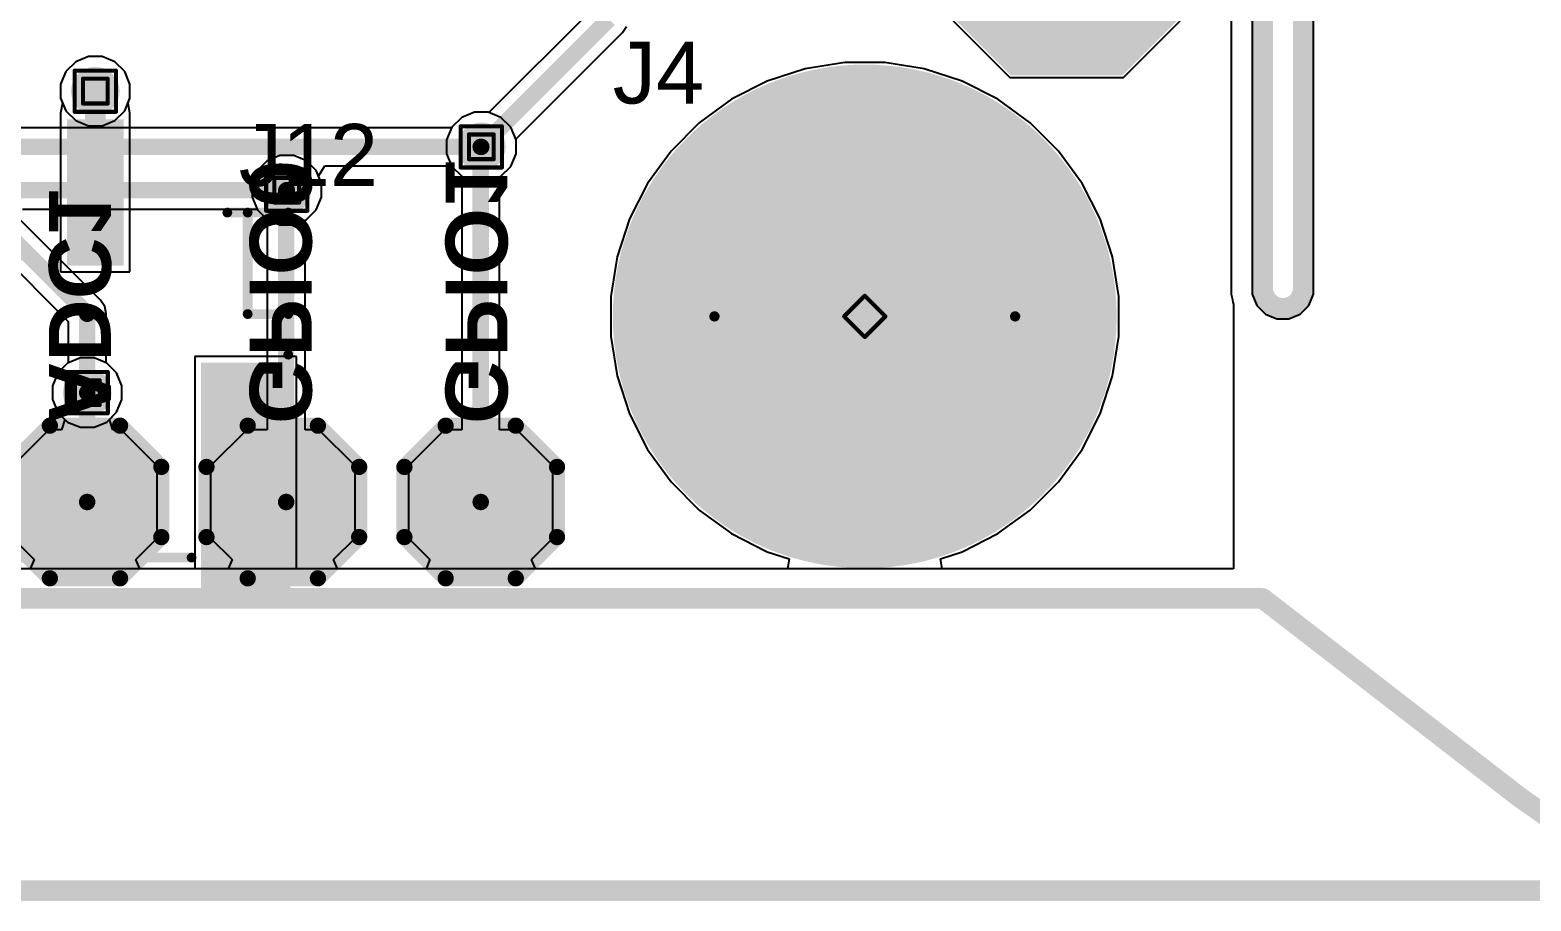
# Model space of a CAD drawing. Header units: inches. Extents: x -22 to 5433, y -13 to 5447.
# Drawn here: x 52.13 to 70.61, y -7.23 to 3.5 of the extents above; entities that cross this region are included whole.
import ezdxf

# ---------------------------------------------------------------- set-up
doc = ezdxf.new("R2010")
doc.units = ezdxf.units.IN
for name, color, linetype in [('Board_outline', 216, 'Continuous'), ('Bottom Layer', 5, 'Continuous'), ('Bottom Overlay', 54, 'Continuous'), ('Bottom Paste', 16, 'Continuous'), ('Bottom Solder', 6, 'Continuous'), ('Drill Drawing', 1, 'Continuous'), ('Ground', 16, 'Continuous'), ('Multi-Layer', 9, 'Continuous'), ('Pad Holes', 156, 'Continuous'), ('Power', 76, 'Continuous'), ('Top Layer', 1, 'Continuous'), ('Top Overlay', 2, 'Continuous'), ('Top Paste', 8, 'Continuous'), ('Top Solder', 216, 'Continuous'), ('Via Holes', 16, 'Continuous')]:
    doc.layers.add(name, color=color, linetype=linetype)
doc.styles.add('Arial', font='', dxfattribs={"height": 0.2})
doc.styles.add('Arial_Bold', font='', dxfattribs={"height": 0.2})
doc.styles.get('Arial').set_extended_font_data('Arial')
doc.styles.get('Arial_Bold').set_extended_font_data('Arial', bold=True)

msp = doc.modelspace()

# ---------------------------------------------------------------- hatches: boundary and pattern name
at = {"layer": 'Bottom Layer'}
for points in [[(64.262, 3.039), (65.532, 3.039), (66.167, 3.674), (66.167, 4.944), (65.532, 5.579), (64.262, 5.579), (63.627, 4.944), (63.627, 3.674)], [(53.573, -2.698), (53.573, -1.936), (53.192, -1.555), (52.43, -1.555), (52.049, -1.936), (52.049, -2.698), (52.43, -3.079), (53.192, -3.079)], [(54.485, -1.936), (54.485, -2.698), (54.866, -3.079), (55.628, -3.079), (56.009, -2.698), (56.009, -1.936), (55.628, -1.555), (54.866, -1.555)], [(58.064, -1.555), (57.302, -1.555), (56.921, -1.936), (56.921, -2.698), (57.302, -3.079), (58.064, -3.079), (58.445, -2.698), (58.445, -1.936)]]:
    msp.add_hatch(color=5, dxfattribs=at).paths.add_polyline_path(points)
h = msp.add_hatch(color=5, dxfattribs=at)
edge = h.paths.add_edge_path()
edge.add_arc((52.938, 2.743), 0.3, 0, 360)
h = msp.add_hatch(color=5, dxfattribs=at)
edge = h.paths.add_edge_path()
edge.add_arc((62.412, -0.031), 3, 0, 360)
h = msp.add_hatch(color=5, dxfattribs=at)
edge = h.paths.add_edge_path()
edge.add_arc((57.691, 2.057), 0.3, 0, 360)
h = msp.add_hatch(color=5, dxfattribs=at)
edge = h.paths.add_edge_path()
edge.add_arc((55.296, 1.524), 0.3, 0, 360)
h = msp.add_hatch(color=5, dxfattribs=at)
edge = h.paths.add_edge_path()
edge.add_arc((52.839, -0.97), 0.3, 0, 360)
at = {"layer": 'Bottom Paste'}
for points in [[(53.573, -2.698), (53.573, -1.936), (53.192, -1.555), (52.43, -1.555), (52.049, -1.936), (52.049, -2.698), (52.43, -3.079), (53.192, -3.079)], [(54.485, -1.936), (54.485, -2.698), (54.866, -3.079), (55.628, -3.079), (56.009, -2.698), (56.009, -1.936), (55.628, -1.555), (54.866, -1.555)], [(58.064, -1.555), (57.302, -1.555), (56.921, -1.936), (56.921, -2.698), (57.302, -3.079), (58.064, -3.079), (58.445, -2.698), (58.445, -1.936)]]:
    msp.add_hatch(color=16, dxfattribs=at).paths.add_polyline_path(points)
at = {"layer": 'Bottom Solder'}
for points in [[(64.211, 2.938), (65.583, 2.938), (66.269, 3.623), (66.269, 4.995), (65.583, 5.681), (64.211, 5.681), (63.525, 4.995), (63.525, 3.623)], [(53.675, -2.749), (53.675, -1.885), (53.243, -1.453), (52.379, -1.453), (51.947, -1.885), (51.947, -2.749), (52.379, -3.18), (53.243, -3.18)], [(54.384, -1.885), (54.384, -2.749), (54.815, -3.18), (55.679, -3.18), (56.111, -2.749), (56.111, -1.885), (55.679, -1.453), (54.815, -1.453)], [(58.115, -1.453), (57.252, -1.453), (56.82, -1.885), (56.82, -2.749), (57.252, -3.18), (58.115, -3.18), (58.547, -2.749), (58.547, -1.885)]]:
    msp.add_hatch(color=6, dxfattribs=at).paths.add_polyline_path(points)
h = msp.add_hatch(color=6, dxfattribs=at)
edge = h.paths.add_edge_path()
edge.add_arc((62.412, -0.031), 3.102, 0, 360)
at = {"layer": 'Ground'}
msp.add_hatch(color=16, dxfattribs=at).paths.add_polyline_path([(64.262, 3.039), (65.532, 3.039), (66.167, 3.674), (66.167, 4.944), (65.532, 5.579), (64.262, 5.579), (63.627, 4.944), (63.627, 3.674)])
h = msp.add_hatch(color=16, dxfattribs=at)
edge = h.paths.add_edge_path()
edge.add_arc((52.938, 2.743), 0.3, 0, 360)
h = msp.add_hatch(color=16, dxfattribs=at)
edge = h.paths.add_edge_path()
edge.add_arc((62.412, -0.031), 3, 0, 360)
h = msp.add_hatch(color=16, dxfattribs=at)
edge = h.paths.add_edge_path()
edge.add_arc((57.691, 2.057), 0.3, 0, 360)
h = msp.add_hatch(color=16, dxfattribs=at)
edge = h.paths.add_edge_path()
edge.add_arc((55.296, 1.524), 0.3, 0, 360)
h = msp.add_hatch(color=16, dxfattribs=at)
edge = h.paths.add_edge_path()
edge.add_arc((52.839, -0.97), 0.3, 0, 360)
at = {"layer": 'Multi-Layer'}
msp.add_hatch(color=9, dxfattribs=at).paths.add_polyline_path([(64.262, 3.039), (65.532, 3.039), (66.167, 3.674), (66.167, 4.944), (65.532, 5.579), (64.262, 5.579), (63.627, 4.944), (63.627, 3.674)])
h = msp.add_hatch(color=9, dxfattribs=at)
edge = h.paths.add_edge_path()
edge.add_arc((62.412, -0.031), 3, 0, 360)
at = {"layer": 'Pad Holes'}
h = msp.add_hatch(color=7, dxfattribs=at)
edge = h.paths.add_edge_path()
edge.add_arc((62.412, -0.031), 1.85, 0, 360)
at = {"layer": 'Power'}
msp.add_hatch(color=76, dxfattribs=at).paths.add_polyline_path([(64.262, 3.039), (65.532, 3.039), (66.167, 3.674), (66.167, 4.944), (65.532, 5.579), (64.262, 5.579), (63.627, 4.944), (63.627, 3.674)])
h = msp.add_hatch(color=76, dxfattribs=at)
edge = h.paths.add_edge_path()
edge.add_arc((52.938, 2.743), 0.3, 0, 360)
h = msp.add_hatch(color=76, dxfattribs=at)
edge = h.paths.add_edge_path()
edge.add_arc((62.412, -0.031), 3, 0, 360)
h = msp.add_hatch(color=76, dxfattribs=at)
edge = h.paths.add_edge_path()
edge.add_arc((57.691, 2.057), 0.3, 0, 360)
h = msp.add_hatch(color=76, dxfattribs=at)
edge = h.paths.add_edge_path()
edge.add_arc((55.296, 1.524), 0.3, 0, 360)
h = msp.add_hatch(color=76, dxfattribs=at)
edge = h.paths.add_edge_path()
edge.add_arc((52.839, -0.97), 0.3, 0, 360)
at = {"layer": 'Top Layer'}
for points in [[(64.262, 3.039), (65.532, 3.039), (66.167, 3.674), (66.167, 4.944), (65.532, 5.579), (64.262, 5.579), (63.627, 4.944), (63.627, 3.674)], [(52.638, 2.347), (53.238, 2.347), (53.238, 0.647), (52.638, 0.647)], [(54.289, -0.652), (55.289, -0.652), (55.289, -3.352), (54.289, -3.352)]]:
    msp.add_hatch(color=1, dxfattribs=at).paths.add_polyline_path(points)
h = msp.add_hatch(color=1, dxfattribs=at)
edge = h.paths.add_edge_path()
edge.add_arc((52.938, 2.743), 0.3, 0, 360)
h = msp.add_hatch(color=1, dxfattribs=at)
edge = h.paths.add_edge_path()
edge.add_arc((62.412, -0.031), 3, 0, 360)
h = msp.add_hatch(color=1, dxfattribs=at)
edge = h.paths.add_edge_path()
edge.add_arc((57.691, 2.057), 0.3, 0, 360)
h = msp.add_hatch(color=1, dxfattribs=at)
edge = h.paths.add_edge_path()
edge.add_arc((55.296, 1.524), 0.3, 0, 360)
h = msp.add_hatch(color=1, dxfattribs=at)
edge = h.paths.add_edge_path()
edge.add_arc((52.839, -0.97), 0.3, 0, 360)
at = {"layer": 'Top Paste'}
for points in [[(52.638, 2.347), (53.238, 2.347), (53.238, 0.647), (52.638, 0.647)], [(54.289, -0.652), (55.289, -0.652), (55.289, -3.352), (54.289, -3.352)]]:
    msp.add_hatch(color=8, dxfattribs=at).paths.add_polyline_path(points)
at = {"layer": 'Top Solder'}
for points in [[(64.211, 2.938), (65.583, 2.938), (66.269, 3.623), (66.269, 4.995), (65.583, 5.681), (64.211, 5.681), (63.525, 4.995), (63.525, 3.623)], [(52.588, 2.398), (53.289, 2.398), (53.289, 0.596), (52.588, 0.596)], [(54.238, -0.601), (55.339, -0.601), (55.339, -3.403), (54.238, -3.403)]]:
    msp.add_hatch(color=216, dxfattribs=at).paths.add_polyline_path(points)
h = msp.add_hatch(color=216, dxfattribs=at)
edge = h.paths.add_edge_path()
edge.add_arc((62.412, -0.031), 3.102, 0, 360)
at = {"layer": 'Via Holes'}
h = msp.add_hatch(color=7, dxfattribs=at)
edge = h.paths.add_edge_path()
edge.add_arc((52.938, 2.743), 0.15, 0, 360)
h = msp.add_hatch(color=7, dxfattribs=at)
edge = h.paths.add_edge_path()
edge.add_arc((57.691, 2.057), 0.15, 0, 360)
h = msp.add_hatch(color=7, dxfattribs=at)
edge = h.paths.add_edge_path()
edge.add_arc((55.296, 1.524), 0.15, 0, 360)
h = msp.add_hatch(color=7, dxfattribs=at)
edge = h.paths.add_edge_path()
edge.add_arc((52.839, -0.97), 0.15, 0, 360)

# ---------------------------------------------------------------- linework, layer by layer
at = {"layer": 'Board_outline'}
for points in [[(67.311, 0.318, 0.254, 0.254, 0), (67.311, 5.318, 0.254, 0.254, 0)], [(67.311, 1.958, 0.254, 0.254, 0), (67.311, 5.318, 0.254, 0.254, 0)], [(67.811, 0.318, 0.254, 0.254, 0), (67.811, 5.318, 0.254, 0.254, 0)], [(67.811, 0.318, 0.254, 0.254, -1), (67.311, 0.318, 0.254, 0.254, 0)], [(-4.689, -3.505, 0.254, 0.254, 0), (67.311, -3.505, 0.254, 0.254, 0)], [(-4.689, -3.505, 0.254, 0.254, 0), (67.311, -3.505, 0.254, 0.254, 0)], [(67.311, -3.505, 0.254, 0.254, 0), (70.482, -5.959, 0.254, 0.254, 0)], [(67.311, -3.505, 0.254, 0.254, 0), (70.482, -5.959, 0.254, 0.254, 0)], [(73.55, -7.005, 0.254, 0.254, -0.166584), (70.482, -5.959, 0.254, 0.254, 0)], [(73.55, -7.005, 0.254, 0.254, -0.166584), (70.482, -5.959, 0.254, 0.254, 0)]]:
    msp.add_lwpolyline(points, format="xyseb", dxfattribs=at)
for points in [[(67.247, 1.958, 0.127, 0.127, 1), (67.374, 1.958, 0.127, 0.127, 1)], [(64.263, -0.031, 0.127, 0.127, 1), (60.561, -0.031, 0.127, 0.127, 1)], [(67.247, 0.318, 0.127, 0.127, 1), (67.374, 0.318, 0.127, 0.127, 1)], [(67.247, 0.318, 0.127, 0.127, 1), (67.374, 0.318, 0.127, 0.127, 1)], [(67.747, 0.318, 0.127, 0.127, 1), (67.874, 0.318, 0.127, 0.127, 1)], [(67.747, 0.318, 0.127, 0.127, 1), (67.874, 0.318, 0.127, 0.127, 1)], [(60.53, -0.031, 0.0635, 0.0635, 1), (60.593, -0.031, 0.0635, 0.0635, 1)], [(64.232, -0.031, 0.0635, 0.0635, 1), (64.295, -0.031, 0.0635, 0.0635, 1)], [(67.247, -3.505, 0.127, 0.127, 1), (67.374, -3.505, 0.127, 0.127, 1)], [(67.247, -3.505, 0.127, 0.127, 1), (67.374, -3.505, 0.127, 0.127, 1)], [(67.247, -3.505, 0.127, 0.127, 1), (67.374, -3.505, 0.127, 0.127, 1)], [(67.247, -3.505, 0.127, 0.127, 1), (67.374, -3.505, 0.127, 0.127, 1)], [(70.418, -5.959, 0.127, 0.127, 1), (70.545, -5.959, 0.127, 0.127, 1)], [(70.418, -5.959, 0.127, 0.127, 1), (70.545, -5.959, 0.127, 0.127, 1)], [(70.418, -5.959, 0.127, 0.127, 1), (70.545, -5.959, 0.127, 0.127, 1)], [(70.418, -5.959, 0.127, 0.127, 1), (70.545, -5.959, 0.127, 0.127, 1)]]:
    msp.add_lwpolyline(points, format="xyseb", close=True, dxfattribs=at)
at = {"layer": 'Bottom Layer'}
for p, q in [((66.924, 5.393), (66.924, 0.243)), ((52.854, 3.17), (52.697, 3.105)), ((53.023, 3.17), (52.854, 3.17)), ((53.18, 3.105), (53.023, 3.17)), ((52.576, 2.985), (52.511, 2.828)), ((52.697, 3.105), (52.576, 2.985)), ((53.3, 2.985), (53.18, 3.105)), ((53.365, 2.828), (53.3, 2.985)), ((52.511, 2.828), (52.511, 2.658)), ((53.365, 2.658), (53.365, 2.828)), ((52.511, 2.658), (52.576, 2.501)), ((53.3, 2.501), (53.365, 2.658)), ((52.576, 2.501), (52.697, 2.381)), ((53.18, 2.381), (53.3, 2.501)), ((57.449, 2.419), (57.329, 2.299)), ((57.606, 2.484), (57.449, 2.419)), ((57.776, 2.484), (57.606, 2.484)), ((57.932, 2.419), (57.776, 2.484)), ((58.053, 2.299), (57.932, 2.419)), ((52.697, 2.381), (52.854, 2.316)), ((52.854, 2.316), (53.023, 2.316)), ((53.023, 2.316), (53.18, 2.381)), ((57.329, 2.299), (57.264, 2.142)), ((58.118, 2.142), (58.053, 2.299)), ((57.264, 2.142), (57.264, 1.972)), ((58.118, 1.972), (58.118, 2.142)), ((55.054, 1.886), (54.934, 1.766)), ((55.211, 1.951), (55.054, 1.886)), ((55.381, 1.951), (55.211, 1.951)), ((55.538, 1.886), (55.381, 1.951)), ((55.658, 1.766), (55.538, 1.886)), ((57.264, 1.972), (57.329, 1.816)), ((58.053, 1.816), (58.118, 1.972)), ((54.934, 1.766), (54.869, 1.609)), ((55.723, 1.609), (55.658, 1.766)), ((57.329, 1.816), (57.449, 1.695)), ((57.449, 1.695), (57.45, 1.695)), ((57.45, 1.695), (57.45, -1.428)), ((57.916, 1.689), (57.932, 1.695)), ((57.916, -1.428), (57.916, 1.689)), ((57.932, 1.695), (58.053, 1.816)), ((54.869, 1.609), (54.869, 1.439)), ((55.723, 1.439), (55.723, 1.609)), ((54.869, 1.439), (54.934, 1.282)), ((55.658, 1.282), (55.723, 1.439)), ((54.934, 1.282), (55.054, 1.162)), ((55.054, 1.162), (55.056, 1.161)), ((55.056, 1.161), (55.056, -1.428)), ((55.522, 1.155), (55.538, 1.162)), ((55.522, -1.428), (55.522, 1.155)), ((55.538, 1.162), (55.658, 1.282)), ((66.924, 0.243), (66.934, 0.192)), ((66.934, 0.192), (66.944, 0.144)), ((66.944, 0.144), (66.954, 0.119)), ((66.954, 0.119), (66.954, -3.142)), ((52.754, -0.543), (52.597, -0.608)), ((52.923, -0.543), (52.754, -0.543)), ((53.08, -0.608), (52.923, -0.543)), ((52.477, -0.728), (52.412, -0.885)), ((52.597, -0.608), (52.477, -0.728)), ((53.201, -0.728), (53.08, -0.608)), ((53.266, -0.885), (53.201, -0.728)), ((52.412, -0.885), (52.412, -1.055)), ((53.266, -1.055), (53.266, -0.885)), ((52.412, -1.055), (52.477, -1.212)), ((53.201, -1.212), (53.266, -1.055)), ((52.477, -1.212), (52.565, -1.301)), ((53.112, -1.301), (53.201, -1.212)), ((52.366, -1.428), (51.922, -1.872)), ((52.521, -1.428), (52.366, -1.428)), ((52.565, -1.301), (52.521, -1.428)), ((53.156, -1.428), (53.112, -1.301)), ((53.255, -1.428), (53.156, -1.428)), ((53.7, -1.872), (53.255, -1.428)), ((54.803, -1.428), (54.358, -1.872)), ((55.056, -1.428), (54.803, -1.428)), ((55.692, -1.428), (55.522, -1.428)), ((56.136, -1.872), (55.692, -1.428)), ((57.239, -1.428), (56.794, -1.872)), ((57.45, -1.428), (57.239, -1.428)), ((58.128, -1.428), (57.916, -1.428)), ((58.572, -1.872), (58.128, -1.428)), ((53.7, -2.761), (53.7, -1.872)), ((54.358, -1.872), (54.358, -2.761)), ((56.136, -2.761), (56.136, -1.872)), ((56.794, -1.872), (56.794, -2.761)), ((58.572, -2.761), (58.572, -1.872)), ((51.922, -2.761), (52.186, -3.025)), ((53.436, -3.025), (53.7, -2.761)), ((54.358, -2.761), (54.622, -3.025)), ((55.872, -3.025), (56.136, -2.761)), ((56.794, -2.761), (57.058, -3.025)), ((58.309, -3.025), (58.572, -2.761)), ((52.186, -3.025), (52.137, -3.142)), ((53.485, -3.142), (53.436, -3.025)), ((54.622, -3.025), (54.573, -3.142)), ((55.921, -3.142), (55.872, -3.025)), ((57.058, -3.025), (57.01, -3.142)), ((58.357, -3.142), (58.309, -3.025)), ((52.137, -3.142), (51.048, -3.142)), ((54.573, -3.142), (53.485, -3.142)), ((57.01, -3.142), (55.921, -3.142)), ((66.954, -3.142), (58.357, -3.142))]:
    msp.add_line(p, q, dxfattribs=at)
for points in [[(57.683, -2.317, 0.203, 0.203, 0), (57.683, 2.057, 0.203, 0.203, 0)], [(55.289, 1.517, 0.203, 0.203, 0), (55.296, 1.524, 0.203, 0.203, 0)], [(55.289, -2.317, 0.203, 0.203, 0), (55.289, 1.517, 0.203, 0.203, 0)], [(52.839, -2.317, 0.203, 0.203, 0), (52.839, -0.97, 0.203, 0.203, 0)]]:
    msp.add_lwpolyline(points, format="xyseb", dxfattribs=at)
for points in [[(57.633, 2.057, 0.102, 0.102, 1), (57.734, 2.057, 0.102, 0.102, 1)], [(55.238, 1.517, 0.102, 0.102, 1), (55.339, 1.517, 0.102, 0.102, 1)], [(55.238, 1.517, 0.102, 0.102, 1), (55.339, 1.517, 0.102, 0.102, 1)], [(55.245, 1.524, 0.102, 0.102, 1), (55.347, 1.524, 0.102, 0.102, 1)], [(52.788, -0.97, 0.102, 0.102, 1), (52.889, -0.97, 0.102, 0.102, 1)], [(52.788, -2.317, 0.102, 0.102, 1), (52.889, -2.317, 0.102, 0.102, 1)], [(55.238, -2.317, 0.102, 0.102, 1), (55.339, -2.317, 0.102, 0.102, 1)], [(57.633, -2.317, 0.102, 0.102, 1), (57.734, -2.317, 0.102, 0.102, 1)]]:
    msp.add_lwpolyline(points, format="xyseb", close=True, dxfattribs=at)
at = {"layer": 'Bottom Overlay'}
for points in [[(51.871, -1.885, 0.2, 0.2, 0), (52.379, -1.377, 0.2, 0.2, 0)], [(52.379, -1.377, 0.2, 0.2, 0), (53.243, -1.377, 0.2, 0.2, 0)], [(53.243, -1.377, 0.2, 0.2, 0), (53.751, -1.885, 0.2, 0.2, 0)], [(54.307, -1.885, 0.2, 0.2, 0), (54.815, -1.377, 0.2, 0.2, 0)], [(54.815, -1.377, 0.2, 0.2, 0), (55.679, -1.377, 0.2, 0.2, 0)], [(55.679, -1.377, 0.2, 0.2, 0), (56.187, -1.885, 0.2, 0.2, 0)], [(56.744, -1.885, 0.2, 0.2, 0), (57.252, -1.377, 0.2, 0.2, 0)], [(57.252, -1.377, 0.2, 0.2, 0), (58.115, -1.377, 0.2, 0.2, 0)], [(58.115, -1.377, 0.2, 0.2, 0), (58.623, -1.885, 0.2, 0.2, 0)], [(53.751, -2.749, 0.2, 0.2, 0), (53.751, -1.885, 0.2, 0.2, 0)], [(54.307, -2.749, 0.2, 0.2, 0), (54.307, -1.885, 0.2, 0.2, 0)], [(56.187, -2.749, 0.2, 0.2, 0), (56.187, -1.885, 0.2, 0.2, 0)], [(56.744, -2.749, 0.2, 0.2, 0), (56.744, -1.885, 0.2, 0.2, 0)], [(58.623, -2.749, 0.2, 0.2, 0), (58.623, -1.885, 0.2, 0.2, 0)], [(51.871, -2.749, 0.2, 0.2, 0), (52.379, -3.257, 0.2, 0.2, 0)], [(53.243, -3.257, 0.2, 0.2, 0), (53.751, -2.749, 0.2, 0.2, 0)], [(54.307, -2.749, 0.2, 0.2, 0), (54.815, -3.257, 0.2, 0.2, 0)], [(55.679, -3.257, 0.2, 0.2, 0), (56.187, -2.749, 0.2, 0.2, 0)], [(56.744, -2.749, 0.2, 0.2, 0), (57.252, -3.257, 0.2, 0.2, 0)], [(58.115, -3.257, 0.2, 0.2, 0), (58.623, -2.749, 0.2, 0.2, 0)], [(52.379, -3.257, 0.2, 0.2, 0), (53.243, -3.257, 0.2, 0.2, 0)], [(54.815, -3.257, 0.2, 0.2, 0), (55.679, -3.257, 0.2, 0.2, 0)], [(57.252, -3.257, 0.2, 0.2, 0), (58.115, -3.257, 0.2, 0.2, 0)]]:
    msp.add_lwpolyline(points, format="xyseb", dxfattribs=at)
for points in [[(52.329, -1.377, 0.1, 0.1, 1), (52.429, -1.377, 0.1, 0.1, 1)], [(52.329, -1.377, 0.1, 0.1, 1), (52.429, -1.377, 0.1, 0.1, 1)], [(53.193, -1.377, 0.1, 0.1, 1), (53.293, -1.377, 0.1, 0.1, 1)], [(53.193, -1.377, 0.1, 0.1, 1), (53.293, -1.377, 0.1, 0.1, 1)], [(54.765, -1.377, 0.1, 0.1, 1), (54.865, -1.377, 0.1, 0.1, 1)], [(54.765, -1.377, 0.1, 0.1, 1), (54.865, -1.377, 0.1, 0.1, 1)], [(55.629, -1.377, 0.1, 0.1, 1), (55.729, -1.377, 0.1, 0.1, 1)], [(55.629, -1.377, 0.1, 0.1, 1), (55.729, -1.377, 0.1, 0.1, 1)], [(57.202, -1.377, 0.1, 0.1, 1), (57.302, -1.377, 0.1, 0.1, 1)], [(57.202, -1.377, 0.1, 0.1, 1), (57.302, -1.377, 0.1, 0.1, 1)], [(58.065, -1.377, 0.1, 0.1, 1), (58.165, -1.377, 0.1, 0.1, 1)], [(58.065, -1.377, 0.1, 0.1, 1), (58.165, -1.377, 0.1, 0.1, 1)], [(53.701, -1.885, 0.1, 0.1, 1), (53.801, -1.885, 0.1, 0.1, 1)], [(53.701, -1.885, 0.1, 0.1, 1), (53.801, -1.885, 0.1, 0.1, 1)], [(54.257, -1.885, 0.1, 0.1, 1), (54.357, -1.885, 0.1, 0.1, 1)], [(54.257, -1.885, 0.1, 0.1, 1), (54.357, -1.885, 0.1, 0.1, 1)], [(56.137, -1.885, 0.1, 0.1, 1), (56.237, -1.885, 0.1, 0.1, 1)], [(56.137, -1.885, 0.1, 0.1, 1), (56.237, -1.885, 0.1, 0.1, 1)], [(56.694, -1.885, 0.1, 0.1, 1), (56.794, -1.885, 0.1, 0.1, 1)], [(56.694, -1.885, 0.1, 0.1, 1), (56.794, -1.885, 0.1, 0.1, 1)], [(58.573, -1.885, 0.1, 0.1, 1), (58.673, -1.885, 0.1, 0.1, 1)], [(58.573, -1.885, 0.1, 0.1, 1), (58.673, -1.885, 0.1, 0.1, 1)], [(53.701, -2.749, 0.1, 0.1, 1), (53.801, -2.749, 0.1, 0.1, 1)], [(53.701, -2.749, 0.1, 0.1, 1), (53.801, -2.749, 0.1, 0.1, 1)], [(54.257, -2.749, 0.1, 0.1, 1), (54.357, -2.749, 0.1, 0.1, 1)], [(54.257, -2.749, 0.1, 0.1, 1), (54.357, -2.749, 0.1, 0.1, 1)], [(56.137, -2.749, 0.1, 0.1, 1), (56.237, -2.749, 0.1, 0.1, 1)], [(56.137, -2.749, 0.1, 0.1, 1), (56.237, -2.749, 0.1, 0.1, 1)], [(56.694, -2.749, 0.1, 0.1, 1), (56.794, -2.749, 0.1, 0.1, 1)], [(56.694, -2.749, 0.1, 0.1, 1), (56.794, -2.749, 0.1, 0.1, 1)], [(58.573, -2.749, 0.1, 0.1, 1), (58.673, -2.749, 0.1, 0.1, 1)], [(58.573, -2.749, 0.1, 0.1, 1), (58.673, -2.749, 0.1, 0.1, 1)], [(52.329, -3.257, 0.1, 0.1, 1), (52.429, -3.257, 0.1, 0.1, 1)], [(52.329, -3.257, 0.1, 0.1, 1), (52.429, -3.257, 0.1, 0.1, 1)], [(53.193, -3.257, 0.1, 0.1, 1), (53.293, -3.257, 0.1, 0.1, 1)], [(53.193, -3.257, 0.1, 0.1, 1), (53.293, -3.257, 0.1, 0.1, 1)], [(54.765, -3.257, 0.1, 0.1, 1), (54.865, -3.257, 0.1, 0.1, 1)], [(54.765, -3.257, 0.1, 0.1, 1), (54.865, -3.257, 0.1, 0.1, 1)], [(55.629, -3.257, 0.1, 0.1, 1), (55.729, -3.257, 0.1, 0.1, 1)], [(55.629, -3.257, 0.1, 0.1, 1), (55.729, -3.257, 0.1, 0.1, 1)], [(57.202, -3.257, 0.1, 0.1, 1), (57.302, -3.257, 0.1, 0.1, 1)], [(57.202, -3.257, 0.1, 0.1, 1), (57.302, -3.257, 0.1, 0.1, 1)], [(58.065, -3.257, 0.1, 0.1, 1), (58.165, -3.257, 0.1, 0.1, 1)], [(58.065, -3.257, 0.1, 0.1, 1), (58.165, -3.257, 0.1, 0.1, 1)]]:
    msp.add_lwpolyline(points, format="xyseb", close=True, dxfattribs=at)
at = {"layer": 'Drill Drawing'}
for points in [[(52.684, 2.997, 0.0508, 0.0508, 0), (53.192, 2.997, 0.0508, 0.0508, 0)], [(52.684, 2.489, 0.0508, 0.0508, 0), (52.684, 2.997, 0.0508, 0.0508, 0)], [(53.192, 2.489, 0.0508, 0.0508, 0), (53.192, 2.997, 0.0508, 0.0508, 0)], [(52.786, 2.896, 0.0508, 0.0508, 0), (53.091, 2.896, 0.0508, 0.0508, 0)], [(52.786, 2.591, 0.0508, 0.0508, 0), (52.786, 2.896, 0.0508, 0.0508, 0)], [(53.091, 2.591, 0.0508, 0.0508, 0), (53.091, 2.896, 0.0508, 0.0508, 0)], [(52.786, 2.591, 0.0508, 0.0508, 0), (53.091, 2.591, 0.0508, 0.0508, 0)], [(52.684, 2.489, 0.0508, 0.0508, 0), (53.192, 2.489, 0.0508, 0.0508, 0)], [(57.437, 2.311, 0.0508, 0.0508, 0), (57.945, 2.311, 0.0508, 0.0508, 0)], [(57.437, 1.803, 0.0508, 0.0508, 0), (57.437, 2.311, 0.0508, 0.0508, 0)], [(57.538, 2.21, 0.0508, 0.0508, 0), (57.843, 2.21, 0.0508, 0.0508, 0)], [(57.538, 1.905, 0.0508, 0.0508, 0), (57.538, 2.21, 0.0508, 0.0508, 0)], [(57.843, 1.905, 0.0508, 0.0508, 0), (57.843, 2.21, 0.0508, 0.0508, 0)], [(57.945, 1.803, 0.0508, 0.0508, 0), (57.945, 2.311, 0.0508, 0.0508, 0)], [(57.538, 1.905, 0.0508, 0.0508, 0), (57.843, 1.905, 0.0508, 0.0508, 0)], [(55.042, 1.778, 0.0508, 0.0508, 0), (55.55, 1.778, 0.0508, 0.0508, 0)], [(55.042, 1.27, 0.0508, 0.0508, 0), (55.042, 1.778, 0.0508, 0.0508, 0)], [(55.143, 1.676, 0.0508, 0.0508, 0), (55.448, 1.676, 0.0508, 0.0508, 0)], [(55.143, 1.372, 0.0508, 0.0508, 0), (55.143, 1.676, 0.0508, 0.0508, 0)], [(55.448, 1.372, 0.0508, 0.0508, 0), (55.448, 1.676, 0.0508, 0.0508, 0)], [(55.55, 1.27, 0.0508, 0.0508, 0), (55.55, 1.778, 0.0508, 0.0508, 0)], [(57.437, 1.803, 0.0508, 0.0508, 0), (57.945, 1.803, 0.0508, 0.0508, 0)], [(55.042, 1.27, 0.0508, 0.0508, 0), (55.55, 1.27, 0.0508, 0.0508, 0)], [(55.143, 1.372, 0.0508, 0.0508, 0), (55.448, 1.372, 0.0508, 0.0508, 0)], [(62.158, -0.031, 0.0508, 0.0508, 0), (62.412, 0.223, 0.0508, 0.0508, 0)], [(62.412, 0.223, 0.0508, 0.0508, 0), (62.666, -0.031, 0.0508, 0.0508, 0)], [(62.158, -0.031, 0.0508, 0.0508, 0), (62.412, -0.285, 0.0508, 0.0508, 0)], [(62.412, -0.285, 0.0508, 0.0508, 0), (62.666, -0.031, 0.0508, 0.0508, 0)], [(52.585, -0.716, 0.0508, 0.0508, 0), (53.093, -0.716, 0.0508, 0.0508, 0)], [(52.585, -1.224, 0.0508, 0.0508, 0), (52.585, -0.716, 0.0508, 0.0508, 0)], [(53.093, -1.224, 0.0508, 0.0508, 0), (53.093, -0.716, 0.0508, 0.0508, 0)], [(52.686, -0.818, 0.0508, 0.0508, 0), (52.991, -0.818, 0.0508, 0.0508, 0)], [(52.686, -1.123, 0.0508, 0.0508, 0), (52.686, -0.818, 0.0508, 0.0508, 0)], [(52.991, -1.123, 0.0508, 0.0508, 0), (52.991, -0.818, 0.0508, 0.0508, 0)], [(52.686, -1.123, 0.0508, 0.0508, 0), (52.991, -1.123, 0.0508, 0.0508, 0)], [(52.585, -1.224, 0.0508, 0.0508, 0), (53.093, -1.224, 0.0508, 0.0508, 0)]]:
    msp.add_lwpolyline(points, format="xyseb", dxfattribs=at)
for points in [[(52.672, 2.997, 0.0254, 0.0254, 1), (52.697, 2.997, 0.0254, 0.0254, 1)], [(52.672, 2.997, 0.0254, 0.0254, 1), (52.697, 2.997, 0.0254, 0.0254, 1)], [(53.18, 2.997, 0.0254, 0.0254, 1), (53.205, 2.997, 0.0254, 0.0254, 1)], [(53.18, 2.997, 0.0254, 0.0254, 1), (53.205, 2.997, 0.0254, 0.0254, 1)], [(52.773, 2.896, 0.0254, 0.0254, 1), (52.799, 2.896, 0.0254, 0.0254, 1)], [(52.773, 2.896, 0.0254, 0.0254, 1), (52.799, 2.896, 0.0254, 0.0254, 1)], [(53.078, 2.896, 0.0254, 0.0254, 1), (53.104, 2.896, 0.0254, 0.0254, 1)], [(53.078, 2.896, 0.0254, 0.0254, 1), (53.104, 2.896, 0.0254, 0.0254, 1)], [(52.773, 2.591, 0.0254, 0.0254, 1), (52.799, 2.591, 0.0254, 0.0254, 1)], [(52.773, 2.591, 0.0254, 0.0254, 1), (52.799, 2.591, 0.0254, 0.0254, 1)], [(53.078, 2.591, 0.0254, 0.0254, 1), (53.104, 2.591, 0.0254, 0.0254, 1)], [(53.078, 2.591, 0.0254, 0.0254, 1), (53.104, 2.591, 0.0254, 0.0254, 1)], [(52.672, 2.489, 0.0254, 0.0254, 1), (52.697, 2.489, 0.0254, 0.0254, 1)], [(52.672, 2.489, 0.0254, 0.0254, 1), (52.697, 2.489, 0.0254, 0.0254, 1)], [(53.18, 2.489, 0.0254, 0.0254, 1), (53.205, 2.489, 0.0254, 0.0254, 1)], [(53.18, 2.489, 0.0254, 0.0254, 1), (53.205, 2.489, 0.0254, 0.0254, 1)], [(57.424, 2.311, 0.0254, 0.0254, 1), (57.449, 2.311, 0.0254, 0.0254, 1)], [(57.424, 2.311, 0.0254, 0.0254, 1), (57.449, 2.311, 0.0254, 0.0254, 1)], [(57.526, 2.21, 0.0254, 0.0254, 1), (57.551, 2.21, 0.0254, 0.0254, 1)], [(57.526, 2.21, 0.0254, 0.0254, 1), (57.551, 2.21, 0.0254, 0.0254, 1)], [(57.83, 2.21, 0.0254, 0.0254, 1), (57.856, 2.21, 0.0254, 0.0254, 1)], [(57.83, 2.21, 0.0254, 0.0254, 1), (57.856, 2.21, 0.0254, 0.0254, 1)], [(57.932, 2.311, 0.0254, 0.0254, 1), (57.957, 2.311, 0.0254, 0.0254, 1)], [(57.932, 2.311, 0.0254, 0.0254, 1), (57.957, 2.311, 0.0254, 0.0254, 1)], [(57.526, 1.905, 0.0254, 0.0254, 1), (57.551, 1.905, 0.0254, 0.0254, 1)], [(57.526, 1.905, 0.0254, 0.0254, 1), (57.551, 1.905, 0.0254, 0.0254, 1)], [(57.83, 1.905, 0.0254, 0.0254, 1), (57.856, 1.905, 0.0254, 0.0254, 1)], [(57.83, 1.905, 0.0254, 0.0254, 1), (57.856, 1.905, 0.0254, 0.0254, 1)], [(55.029, 1.778, 0.0254, 0.0254, 1), (55.054, 1.778, 0.0254, 0.0254, 1)], [(55.029, 1.778, 0.0254, 0.0254, 1), (55.054, 1.778, 0.0254, 0.0254, 1)], [(55.131, 1.676, 0.0254, 0.0254, 1), (55.156, 1.676, 0.0254, 0.0254, 1)], [(55.131, 1.676, 0.0254, 0.0254, 1), (55.156, 1.676, 0.0254, 0.0254, 1)], [(55.435, 1.676, 0.0254, 0.0254, 1), (55.461, 1.676, 0.0254, 0.0254, 1)], [(55.435, 1.676, 0.0254, 0.0254, 1), (55.461, 1.676, 0.0254, 0.0254, 1)], [(55.537, 1.778, 0.0254, 0.0254, 1), (55.562, 1.778, 0.0254, 0.0254, 1)], [(55.537, 1.778, 0.0254, 0.0254, 1), (55.562, 1.778, 0.0254, 0.0254, 1)], [(57.424, 1.803, 0.0254, 0.0254, 1), (57.449, 1.803, 0.0254, 0.0254, 1)], [(57.424, 1.803, 0.0254, 0.0254, 1), (57.449, 1.803, 0.0254, 0.0254, 1)], [(57.932, 1.803, 0.0254, 0.0254, 1), (57.957, 1.803, 0.0254, 0.0254, 1)], [(57.932, 1.803, 0.0254, 0.0254, 1), (57.957, 1.803, 0.0254, 0.0254, 1)], [(55.029, 1.27, 0.0254, 0.0254, 1), (55.054, 1.27, 0.0254, 0.0254, 1)], [(55.029, 1.27, 0.0254, 0.0254, 1), (55.054, 1.27, 0.0254, 0.0254, 1)], [(55.131, 1.372, 0.0254, 0.0254, 1), (55.156, 1.372, 0.0254, 0.0254, 1)], [(55.131, 1.372, 0.0254, 0.0254, 1), (55.156, 1.372, 0.0254, 0.0254, 1)], [(55.435, 1.372, 0.0254, 0.0254, 1), (55.461, 1.372, 0.0254, 0.0254, 1)], [(55.435, 1.372, 0.0254, 0.0254, 1), (55.461, 1.372, 0.0254, 0.0254, 1)], [(55.537, 1.27, 0.0254, 0.0254, 1), (55.562, 1.27, 0.0254, 0.0254, 1)], [(55.537, 1.27, 0.0254, 0.0254, 1), (55.562, 1.27, 0.0254, 0.0254, 1)], [(62.4, 0.223, 0.0254, 0.0254, 1), (62.425, 0.223, 0.0254, 0.0254, 1)], [(62.4, 0.223, 0.0254, 0.0254, 1), (62.425, 0.223, 0.0254, 0.0254, 1)], [(62.146, -0.031, 0.0254, 0.0254, 1), (62.171, -0.031, 0.0254, 0.0254, 1)], [(62.146, -0.031, 0.0254, 0.0254, 1), (62.171, -0.031, 0.0254, 0.0254, 1)], [(62.654, -0.031, 0.0254, 0.0254, 1), (62.679, -0.031, 0.0254, 0.0254, 1)], [(62.654, -0.031, 0.0254, 0.0254, 1), (62.679, -0.031, 0.0254, 0.0254, 1)], [(62.4, -0.285, 0.0254, 0.0254, 1), (62.425, -0.285, 0.0254, 0.0254, 1)], [(62.4, -0.285, 0.0254, 0.0254, 1), (62.425, -0.285, 0.0254, 0.0254, 1)], [(52.572, -0.716, 0.0254, 0.0254, 1), (52.597, -0.716, 0.0254, 0.0254, 1)], [(52.572, -0.716, 0.0254, 0.0254, 1), (52.597, -0.716, 0.0254, 0.0254, 1)], [(53.08, -0.716, 0.0254, 0.0254, 1), (53.105, -0.716, 0.0254, 0.0254, 1)], [(53.08, -0.716, 0.0254, 0.0254, 1), (53.105, -0.716, 0.0254, 0.0254, 1)], [(52.673, -0.818, 0.0254, 0.0254, 1), (52.699, -0.818, 0.0254, 0.0254, 1)], [(52.673, -0.818, 0.0254, 0.0254, 1), (52.699, -0.818, 0.0254, 0.0254, 1)], [(52.978, -0.818, 0.0254, 0.0254, 1), (53.004, -0.818, 0.0254, 0.0254, 1)], [(52.978, -0.818, 0.0254, 0.0254, 1), (53.004, -0.818, 0.0254, 0.0254, 1)], [(52.673, -1.123, 0.0254, 0.0254, 1), (52.699, -1.123, 0.0254, 0.0254, 1)], [(52.673, -1.123, 0.0254, 0.0254, 1), (52.699, -1.123, 0.0254, 0.0254, 1)], [(52.978, -1.123, 0.0254, 0.0254, 1), (53.004, -1.123, 0.0254, 0.0254, 1)], [(52.978, -1.123, 0.0254, 0.0254, 1), (53.004, -1.123, 0.0254, 0.0254, 1)], [(52.572, -1.224, 0.0254, 0.0254, 1), (52.597, -1.224, 0.0254, 0.0254, 1)], [(52.572, -1.224, 0.0254, 0.0254, 1), (52.597, -1.224, 0.0254, 0.0254, 1)], [(53.08, -1.224, 0.0254, 0.0254, 1), (53.105, -1.224, 0.0254, 0.0254, 1)], [(53.08, -1.224, 0.0254, 0.0254, 1), (53.105, -1.224, 0.0254, 0.0254, 1)]]:
    msp.add_lwpolyline(points, format="xyseb", close=True, dxfattribs=at)
at = {"layer": 'Ground'}
for p, q in [((66.924, 5.393), (66.924, 0.243)), ((52.854, 3.17), (52.697, 3.105)), ((53.023, 3.17), (52.854, 3.17)), ((53.18, 3.105), (53.023, 3.17)), ((52.576, 2.985), (52.511, 2.828)), ((52.697, 3.105), (52.576, 2.985)), ((53.3, 2.985), (53.18, 3.105)), ((53.365, 2.828), (53.3, 2.985)), ((52.511, 2.828), (52.511, 2.658)), ((53.365, 2.658), (53.365, 2.828)), ((52.511, 2.658), (52.576, 2.501)), ((53.3, 2.501), (53.365, 2.658)), ((52.576, 2.501), (52.697, 2.381)), ((53.18, 2.381), (53.3, 2.501)), ((57.449, 2.419), (57.329, 2.299)), ((57.606, 2.484), (57.449, 2.419)), ((57.776, 2.484), (57.606, 2.484)), ((57.932, 2.419), (57.776, 2.484)), ((58.053, 2.299), (57.932, 2.419)), ((52.697, 2.381), (52.854, 2.316)), ((52.854, 2.316), (53.023, 2.316)), ((53.023, 2.316), (53.18, 2.381)), ((57.329, 2.299), (57.264, 2.142)), ((58.118, 2.142), (58.053, 2.299)), ((57.264, 2.142), (57.264, 1.972)), ((58.118, 1.972), (58.118, 2.142)), ((55.054, 1.886), (54.934, 1.766)), ((55.211, 1.951), (55.054, 1.886)), ((55.381, 1.951), (55.211, 1.951)), ((55.538, 1.886), (55.381, 1.951)), ((55.658, 1.766), (55.538, 1.886)), ((57.264, 1.972), (57.329, 1.816)), ((58.053, 1.816), (58.118, 1.972)), ((54.934, 1.766), (54.869, 1.609)), ((55.723, 1.609), (55.658, 1.766)), ((57.329, 1.816), (57.449, 1.695)), ((57.449, 1.695), (57.606, 1.63)), ((57.776, 1.63), (57.932, 1.695)), ((57.932, 1.695), (58.053, 1.816)), ((54.869, 1.609), (54.869, 1.439)), ((55.723, 1.439), (55.723, 1.609)), ((57.606, 1.63), (57.776, 1.63)), ((54.869, 1.439), (54.934, 1.282)), ((55.658, 1.282), (55.723, 1.439)), ((54.934, 1.282), (55.054, 1.162)), ((55.054, 1.162), (55.211, 1.097)), ((55.381, 1.097), (55.538, 1.162)), ((55.538, 1.162), (55.658, 1.282)), ((55.211, 1.097), (55.381, 1.097)), ((66.924, 0.243), (66.934, 0.192)), ((66.934, 0.192), (66.944, 0.144)), ((66.944, 0.144), (66.954, 0.119)), ((66.954, 0.119), (66.954, -3.142)), ((52.754, -0.543), (52.597, -0.608)), ((52.923, -0.543), (52.754, -0.543)), ((53.08, -0.608), (52.923, -0.543)), ((52.477, -0.728), (52.412, -0.885)), ((52.597, -0.608), (52.477, -0.728)), ((53.201, -0.728), (53.08, -0.608)), ((53.266, -0.885), (53.201, -0.728)), ((52.412, -0.885), (52.412, -1.055)), ((53.266, -1.055), (53.266, -0.885)), ((52.412, -1.055), (52.477, -1.212)), ((53.201, -1.212), (53.266, -1.055)), ((52.477, -1.212), (52.597, -1.332)), ((53.08, -1.332), (53.201, -1.212)), ((52.597, -1.332), (52.754, -1.397)), ((52.754, -1.397), (52.923, -1.397)), ((52.923, -1.397), (53.08, -1.332)), ((66.954, -3.142), (-4.689, -3.142))]:
    msp.add_line(p, q, dxfattribs=at)
at = {"layer": 'Multi-Layer'}
for p, q in [((67.183, 5.318), (67.183, 0.318)), ((67.938, 0.318), (67.938, 5.318)), ((67.183, 0.318), (67.183, 0.243)), ((67.183, 0.243), (67.241, 0.104)), ((67.88, 0.103), (67.938, 0.242)), ((67.938, 0.317), (67.938, 0.318)), ((67.938, 0.242), (67.938, 0.317)), ((67.938, 0.317), (67.938, 0.317)), ((67.241, 0.104), (67.347, -0.002)), ((67.774, -0.002), (67.88, 0.103)), ((67.347, -0.002), (67.485, -0.059)), ((67.485, -0.059), (67.635, -0.06)), ((67.635, -0.06), (67.774, -0.002))]:
    msp.add_line(p, q, dxfattribs=at)
at = {"layer": 'Power'}
for p, q in [((66.924, 5.393), (66.924, 0.243)), ((59.03, 3.726), (57.784, 2.481)), ((59.428, 3.465), (59.478, 3.541)), ((63.5, 3.611), (64.198, 2.912)), ((65.596, 2.912), (66.294, 3.611)), ((58.114, 2.151), (59.428, 3.465)), ((61.68, 3.019), (61.212, 2.867)), ((62.166, 3.096), (61.68, 3.019)), ((62.659, 3.096), (62.166, 3.096)), ((63.145, 3.019), (62.659, 3.096)), ((63.613, 2.867), (63.145, 3.019)), ((61.212, 2.867), (60.773, 2.644)), ((64.051, 2.644), (63.613, 2.867)), ((64.198, 2.912), (65.596, 2.912)), ((60.773, 2.644), (60.375, 2.354)), ((64.45, 2.354), (64.051, 2.644)), ((57.449, 2.419), (57.329, 2.299)), ((57.606, 2.484), (57.449, 2.419)), ((57.776, 2.484), (57.606, 2.484)), ((57.784, 2.481), (57.776, 2.484)), ((57.325, 2.29), (47.068, 2.29)), ((57.329, 2.299), (57.325, 2.29)), ((60.375, 2.354), (60.027, 2.006)), ((64.798, 2.006), (64.45, 2.354)), ((58.118, 2.142), (58.114, 2.151)), ((58.118, 1.972), (58.118, 2.142)), ((58.053, 1.816), (58.118, 1.972)), ((60.027, 2.006), (59.738, 1.608)), ((65.087, 1.608), (64.798, 2.006)), ((55.686, 1.697), (55.765, 1.824)), ((55.723, 1.609), (55.686, 1.697)), ((55.765, 1.824), (57.325, 1.824)), ((57.325, 1.824), (57.329, 1.816)), ((57.329, 1.816), (57.449, 1.695)), ((57.449, 1.695), (57.606, 1.63)), ((57.776, 1.63), (57.932, 1.695)), ((57.932, 1.695), (58.053, 1.816)), ((55.723, 1.439), (55.723, 1.609)), ((57.606, 1.63), (57.776, 1.63)), ((59.738, 1.608), (59.514, 1.17)), ((65.31, 1.17), (65.087, 1.608)), ((55.658, 1.282), (55.723, 1.439)), ((53.003, 0.167), (52.009, 1.161)), ((52.043, 1.291), (54.93, 1.291)), ((54.93, 1.291), (54.934, 1.282)), ((54.934, 1.282), (55.054, 1.162)), ((55.054, 1.162), (55.211, 1.097)), ((55.381, 1.097), (55.538, 1.162)), ((55.538, 1.162), (55.658, 1.282)), ((59.514, 1.17), (59.362, 0.702)), ((65.462, 0.702), (65.31, 1.17)), ((55.211, 1.097), (55.381, 1.097)), ((51.748, 0.763), (52.605, -0.095)), ((59.362, 0.702), (59.285, 0.215)), ((65.539, 0.215), (65.462, 0.702)), ((59.285, 0.215), (59.285, -0.277)), ((65.539, -0.277), (65.539, 0.215)), ((66.924, 0.243), (66.934, 0.192)), ((66.934, 0.192), (66.944, 0.144)), ((53.054, 0.091), (53.003, 0.167)), ((53.072, 0.002), (53.054, 0.091)), ((53.072, -0.605), (53.072, 0.002)), ((66.944, 0.144), (66.954, 0.119)), ((66.954, 0.119), (66.954, -3.142)), ((52.605, -0.095), (52.605, -0.605)), ((59.285, -0.277), (59.362, -0.763)), ((65.462, -0.763), (65.539, -0.277)), ((52.477, -0.728), (52.412, -0.885)), ((52.597, -0.608), (52.477, -0.728)), ((52.605, -0.605), (52.597, -0.608)), ((53.08, -0.608), (53.072, -0.605)), ((53.201, -0.728), (53.08, -0.608)), ((53.266, -0.885), (53.201, -0.728)), ((52.412, -0.885), (52.412, -1.055)), ((53.266, -1.055), (53.266, -0.885)), ((59.362, -0.763), (59.514, -1.231)), ((65.31, -1.231), (65.462, -0.763)), ((52.412, -1.055), (52.477, -1.212)), ((53.201, -1.212), (53.266, -1.055)), ((52.477, -1.212), (52.597, -1.332)), ((53.08, -1.332), (53.201, -1.212)), ((59.514, -1.231), (59.738, -1.67)), ((65.087, -1.67), (65.31, -1.231)), ((52.597, -1.332), (52.754, -1.397)), ((52.754, -1.397), (52.923, -1.397)), ((52.923, -1.397), (53.08, -1.332)), ((59.738, -1.67), (60.027, -2.068)), ((64.798, -2.068), (65.087, -1.67)), ((60.027, -2.068), (60.375, -2.416)), ((64.45, -2.416), (64.798, -2.068)), ((60.375, -2.416), (60.773, -2.705)), ((64.051, -2.705), (64.45, -2.416)), ((60.773, -2.705), (61.212, -2.929)), ((63.613, -2.929), (64.051, -2.705)), ((61.212, -2.929), (61.48, -3.015)), ((63.345, -3.015), (63.613, -2.929)), ((61.48, -3.015), (61.459, -3.142)), ((63.365, -3.142), (63.345, -3.015)), ((61.459, -3.142), (39.646, -3.142)), ((66.954, -3.142), (63.365, -3.142))]:
    msp.add_line(p, q, dxfattribs=at)
for points in [[(57.691, 2.057, 0.203, 0.203, 0), (59.263, 3.63, 0.203, 0.203, 0)], [(39.055, 2.057, 0.203, 0.203, 0), (57.691, 2.057, 0.203, 0.203, 0)], [(39.121, 1.524, 0.203, 0.203, 0), (55.296, 1.524, 0.203, 0.203, 0)], [(51.844, 0.996, 0.203, 0.203, 0), (52.839, 0.002, 0.203, 0.203, 0)], [(52.839, -0.97, 0.203, 0.203, 0), (52.839, 0.002, 0.203, 0.203, 0)]]:
    msp.add_lwpolyline(points, format="xyseb", dxfattribs=at)
for points in [[(57.64, 2.057, 0.102, 0.102, 1), (57.741, 2.057, 0.102, 0.102, 1)], [(57.64, 2.057, 0.102, 0.102, 1), (57.741, 2.057, 0.102, 0.102, 1)], [(55.245, 1.524, 0.102, 0.102, 1), (55.347, 1.524, 0.102, 0.102, 1)], [(52.788, 0.002, 0.102, 0.102, 1), (52.889, 0.002, 0.102, 0.102, 1)], [(52.788, 0.002, 0.102, 0.102, 1), (52.889, 0.002, 0.102, 0.102, 1)], [(52.788, -0.97, 0.102, 0.102, 1), (52.889, -0.97, 0.102, 0.102, 1)]]:
    msp.add_lwpolyline(points, format="xyseb", close=True, dxfattribs=at)
at = {"layer": 'Top Layer'}
for p, q in [((66.924, 5.393), (66.924, 0.243)), ((52.854, 3.17), (52.697, 3.105)), ((53.023, 3.17), (52.854, 3.17)), ((53.18, 3.105), (53.023, 3.17)), ((52.576, 2.985), (52.511, 2.828)), ((52.697, 3.105), (52.576, 2.985)), ((53.3, 2.985), (53.18, 3.105)), ((53.365, 2.828), (53.3, 2.985)), ((52.511, 2.828), (52.511, 2.658)), ((53.365, 2.658), (53.365, 2.828)), ((52.511, 2.658), (52.535, 2.601)), ((52.535, 2.601), (52.511, 2.474)), ((53.342, 2.601), (53.365, 2.658)), ((53.365, 2.474), (53.342, 2.601)), ((52.511, 2.474), (52.511, 2.474)), ((52.511, 2.474), (52.511, 2.474)), ((52.511, 2.474), (52.511, 0.52)), ((53.365, 0.52), (53.365, 2.474)), ((53.365, 2.474), (53.365, 2.474)), ((53.365, 2.474), (53.365, 2.474)), ((57.449, 2.419), (57.329, 2.299)), ((57.606, 2.484), (57.449, 2.419)), ((57.776, 2.484), (57.606, 2.484)), ((57.932, 2.419), (57.776, 2.484)), ((58.053, 2.299), (57.932, 2.419)), ((57.329, 2.299), (57.264, 2.142)), ((58.118, 2.142), (58.053, 2.299)), ((57.264, 2.142), (57.264, 1.972)), ((58.118, 1.972), (58.118, 2.142)), ((55.054, 1.886), (54.934, 1.766)), ((55.211, 1.951), (55.054, 1.886)), ((55.381, 1.951), (55.211, 1.951)), ((55.538, 1.886), (55.381, 1.951)), ((55.658, 1.766), (55.538, 1.886)), ((57.264, 1.972), (57.329, 1.816)), ((58.053, 1.816), (58.118, 1.972)), ((54.934, 1.766), (54.869, 1.609)), ((55.723, 1.609), (55.658, 1.766)), ((57.329, 1.816), (57.449, 1.695)), ((57.449, 1.695), (57.606, 1.63)), ((57.776, 1.63), (57.932, 1.695)), ((57.932, 1.695), (58.053, 1.816)), ((54.869, 1.609), (54.869, 1.439)), ((55.723, 1.439), (55.723, 1.609)), ((57.606, 1.63), (57.776, 1.63)), ((54.869, 1.439), (54.934, 1.282)), ((55.658, 1.282), (55.723, 1.439)), ((54.934, 1.282), (55.054, 1.162)), ((55.054, 1.162), (55.211, 1.097)), ((55.381, 1.097), (55.538, 1.162)), ((55.538, 1.162), (55.658, 1.282)), ((55.211, 1.097), (55.381, 1.097)), ((52.511, 0.52), (53.365, 0.52)), ((66.924, 0.243), (66.934, 0.192)), ((66.934, 0.192), (66.944, 0.144)), ((66.944, 0.144), (66.954, 0.119)), ((66.954, 0.119), (66.954, -3.142)), ((52.754, -0.543), (52.597, -0.608)), ((52.923, -0.543), (52.754, -0.543)), ((53.08, -0.608), (52.923, -0.543)), ((55.416, -0.525), (54.162, -0.525)), ((54.162, -0.525), (54.162, -3.142)), ((55.416, -3.142), (55.416, -0.525)), ((52.477, -0.728), (52.412, -0.885)), ((52.597, -0.608), (52.477, -0.728)), ((53.201, -0.728), (53.08, -0.608)), ((53.266, -0.885), (53.201, -0.728)), ((52.412, -0.885), (52.412, -1.055)), ((53.266, -1.055), (53.266, -0.885)), ((52.412, -1.055), (52.477, -1.212)), ((53.201, -1.212), (53.266, -1.055)), ((52.477, -1.212), (52.597, -1.332)), ((53.08, -1.332), (53.201, -1.212)), ((52.597, -1.332), (52.754, -1.397)), ((52.754, -1.397), (52.923, -1.397)), ((52.923, -1.397), (53.08, -1.332)), ((54.162, -3.142), (45.466, -3.142)), ((66.954, -3.142), (55.416, -3.142))]:
    msp.add_line(p, q, dxfattribs=at)
for points in [[(52.938, 1.497, 0.254, 0.254, 0), (52.938, 2.692, 0.254, 0.254, 0)], [(52.938, 1.484, 0.254, 0.254, 0), (52.938, 1.497, 0.254, 0.254, 0)]]:
    msp.add_lwpolyline(points, format="xyseb", dxfattribs=at)
for points in [[(52.875, 2.692, 0.127, 0.127, 1), (53.002, 2.692, 0.127, 0.127, 1)], [(52.875, 1.497, 0.127, 0.127, 1), (53.002, 1.497, 0.127, 0.127, 1)], [(52.875, 1.497, 0.127, 0.127, 1), (53.002, 1.497, 0.127, 0.127, 1)], [(52.875, 1.484, 0.127, 0.127, 1), (53.002, 1.484, 0.127, 0.127, 1)]]:
    msp.add_lwpolyline(points, format="xyseb", close=True, dxfattribs=at)
at = {"layer": 'Top Overlay'}
for points in [[(54.564, 1.248, 0.12, 0.12, 0), (55.314, 1.248, 0.12, 0.12, 0)], [(54.814, -0.002, 0.12, 0.12, 0), (54.814, 1.248, 0.12, 0.12, 0)], [(55.314, -0.502, 0.12, 0.12, 0), (55.314, 1.248, 0.12, 0.12, 0)], [(54.814, -0.002, 0.12, 0.12, 0), (55.314, -0.002, 0.12, 0.12, 0)], [(49.364, -3.002, 0.12, 0.12, 0), (54.124, -3.002, 0.12, 0.12, 0)], [(36.032, -7.104, 0.254, 0.254, 0), (78.541, -7.104, 0.254, 0.254, 0)]]:
    msp.add_lwpolyline(points, format="xyseb", dxfattribs=at)
for points in [[(54.534, 1.248, 0.06, 0.06, 1), (54.594, 1.248, 0.06, 0.06, 1)], [(54.784, 1.248, 0.06, 0.06, 1), (54.844, 1.248, 0.06, 0.06, 1)], [(55.284, 1.248, 0.06, 0.06, 1), (55.344, 1.248, 0.06, 0.06, 1)], [(55.284, 1.248, 0.06, 0.06, 1), (55.344, 1.248, 0.06, 0.06, 1)], [(54.784, -0.002, 0.06, 0.06, 1), (54.844, -0.002, 0.06, 0.06, 1)], [(54.784, -0.002, 0.06, 0.06, 1), (54.844, -0.002, 0.06, 0.06, 1)], [(55.284, -0.002, 0.06, 0.06, 1), (55.344, -0.002, 0.06, 0.06, 1)], [(55.284, -0.502, 0.06, 0.06, 1), (55.344, -0.502, 0.06, 0.06, 1)], [(54.094, -3.002, 0.06, 0.06, 1), (54.154, -3.002, 0.06, 0.06, 1)]]:
    msp.add_lwpolyline(points, format="xyseb", close=True, dxfattribs=at)

# ---------------------------------------------------------------- texts
at = {"layer": 'Bottom Overlay', "style": 'Arial_Bold', "text_generation_flag": 2}
for s, p in [('GPIO0', (54.84, -1.357)), ('GPIO1', (57.251, -1.357)), ('ADC1', (52.368, -1.357))]:
    msp.add_text(s, height=0.762, rotation=270, dxfattribs=at).set_placement(p)
at = {"layer": 'Top Overlay', "style": 'Arial'}
for s, p in [('J4', (59.309, 2.591)), ('J12', (54.704, 1.577))]:
    msp.add_text(s, height=0.762, dxfattribs=at).set_placement(p)

doc.saveas('drawing.dxf')
